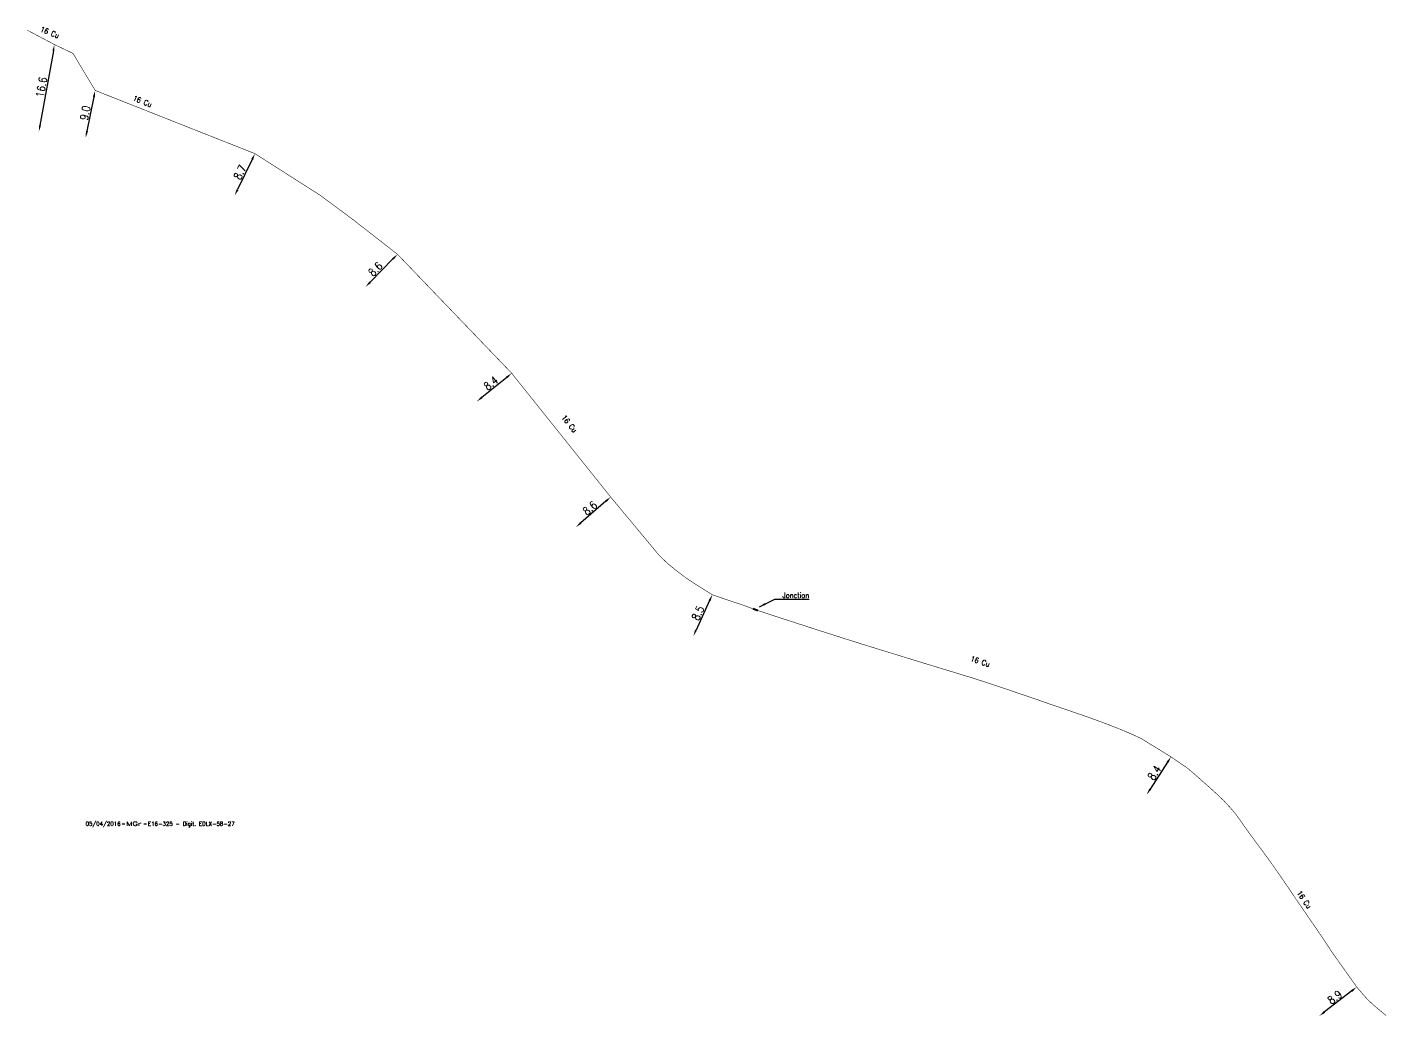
# Model space of a CAD drawing. Header units: millimetres. Extents: x 199000 to 200000, y 53010 to 53616.
# Drawn here: x 199000 to 199254.2, y 53224.7 to 53410.1 of the extents above; entities that cross this region are included whole.
import ezdxf
from ezdxf.enums import TextEntityAlignment as Align

# ---------------------------------------------------------------- set-up
doc = ezdxf.new("R2010")
doc.units = ezdxf.units.MM
doc.layers.get('0').update_dxf_attribs({"linetype": 'CONTINUOUS'})
doc.layers.get('DEFPOINTS').update_dxf_attribs({"linetype": 'CONTINUOUS'})
doc.layers.add('M_130', color=3, linetype='M_ST_15')
doc.layers.add('M_300', color=7, linetype='CONTINUOUS')
doc.layers.add('M_910', color=7, linetype='CONTINUOUS', plot=False)
doc.styles.get("Standard").update_dxf_attribs({"font": 'romans.shx', "width": 0.85})
doc.linetypes.add('M_ST_15', pattern='A,5,-0.3,["XX",Standard,S=1,R=0,X=0,Y=-0.5],-2.5', length=7.8)
doc.dimstyles.get("Standard").update_dxf_attribs({"dimtxt": 1.5, "dimasz": 1.2, "dimexe": 0.625, "dimexo": 0.625, "dimgap": 0.25, "dimtad": 1, "dimdec": 1, "dimzin": 0, "dimdsep": 46, "dimtxsty": 'Standard', "dimcen": -0.5, "dimadec": 0, "dimazin": 0, "dimtfac": 1, "dimtdec": 1, "dimtmove": 0, "dimatfit": 3, "dimfxl": 0, "dimtolj": 1, "dimtzin": 0, "dimarcsym": 0})

# ---------------------------------------------------------------- blocks, each defined once
blk = doc.blocks.new('*D1')
at = {"layer": 'DEFPOINTS', "color": 0, "linetype": 'Continuous', "transparency": 16777216}
for p in [(199012.7, 53398.24), (199010.92, 53389.42), (199010.92, 53389.42)]:
    blk.add_point(p, dxfattribs=at)
at = {"layer": 'M_130', "color": 0, "linetype": 'Continuous', "lineweight": -2, "transparency": 16777216}
for p, q in [((199012.46, 53397.06), (199011.16, 53390.59)), ((199013.31, 53398.12), (199013.31, 53398.12)), ((199011.54, 53389.29), (199011.54, 53389.29))]:
    blk.add_line(p, q, dxfattribs=at)
at = {"layer": 'M_130', "color": 0, "linetype": 'Continuous', "transparency": 16777216}
for points in [[(199012.27, 53397.1), (199012.66, 53397.02), (199012.7, 53398.24)], [(199010.96, 53390.63), (199011.36, 53390.55), (199010.92, 53389.42)]]:
    blk.add_solid(points, dxfattribs=at)
at = {"layer": 'M_130', "color": 0, "linetype": 'Continuous', "transparency": 16777216, "insert": (199010.83, 53394.03), "char_height": 1.5, "attachment_point": 5, "rotation": 78.6222}
blk.add_mtext('\\A1;9.0', dxfattribs=at)
blk = doc.blocks.new('*D2')
at = {"layer": 'DEFPOINTS', "color": 0, "linetype": 'Continuous', "transparency": 16777216}
for p in [(199005.08, 53406.84), (199002.14, 53390.5), (199002.14, 53390.5)]:
    blk.add_point(p, dxfattribs=at)
at = {"layer": 'M_130', "color": 0, "linetype": 'Continuous', "lineweight": -2, "transparency": 16777216}
blk.add_line((199004.87, 53405.66), (199002.35, 53391.68), dxfattribs=at)
at = {"layer": 'M_130', "color": 0, "linetype": 'Continuous', "transparency": 16777216}
for points in [[(199004.67, 53405.7), (199005.06, 53405.62), (199005.08, 53406.84)], [(199002.16, 53391.72), (199002.55, 53391.65), (199002.14, 53390.5)]]:
    blk.add_solid(points, dxfattribs=at)
at = {"layer": 'M_130', "color": 0, "linetype": 'Continuous', "transparency": 16777216, "insert": (199002.63, 53398.85), "char_height": 1.5, "attachment_point": 5, "rotation": 79.8058}
blk.add_mtext('\\A1;16.6', dxfattribs=at)
blk = doc.blocks.new('*D3')
at = {"layer": 'DEFPOINTS', "color": 0, "linetype": 'Continuous', "transparency": 16777216}
for p in [(199042.64, 53386.39), (199038.84, 53378.56), (199038.84, 53378.56)]:
    blk.add_point(p, dxfattribs=at)
at = {"layer": 'M_130', "color": 0, "linetype": 'Continuous', "lineweight": -2, "transparency": 16777216}
blk.add_line((199042.12, 53385.31), (199039.37, 53379.64), dxfattribs=at)
at = {"layer": 'M_130', "color": 0, "linetype": 'Continuous', "transparency": 16777216}
for points in [[(199041.94, 53385.4), (199042.3, 53385.22), (199042.64, 53386.39)], [(199039.19, 53379.73), (199039.55, 53379.55), (199038.84, 53378.56)]]:
    blk.add_solid(points, dxfattribs=at)
at = {"layer": 'M_130', "color": 0, "linetype": 'Continuous', "transparency": 16777216, "insert": (199039.84, 53382.91), "char_height": 1.5, "attachment_point": 5, "rotation": 64.1436}
blk.add_mtext('\\A1;8.7', dxfattribs=at)
blk = doc.blocks.new('*D4')
at = {"layer": 'DEFPOINTS', "color": 0, "linetype": 'Continuous', "transparency": 16777216}
for p in [(199069.34, 53367.52), (199063.36, 53361.42), (199063.36, 53361.42)]:
    blk.add_point(p, dxfattribs=at)
at = {"layer": 'M_130', "color": 0, "linetype": 'Continuous', "lineweight": -2, "transparency": 16777216}
blk.add_line((199068.5, 53366.67), (199064.2, 53362.27), dxfattribs=at)
at = {"layer": 'M_130', "color": 0, "linetype": 'Continuous', "transparency": 16777216}
for points in [[(199068.36, 53366.81), (199068.65, 53366.53), (199069.34, 53367.52)], [(199064.06, 53362.41), (199064.34, 53362.13), (199063.36, 53361.42)]]:
    blk.add_solid(points, dxfattribs=at)
at = {"layer": 'M_130', "color": 0, "linetype": 'Continuous', "transparency": 16777216, "insert": (199065.21, 53364.74), "char_height": 1.5, "attachment_point": 5, "rotation": 45.5871}
blk.add_mtext('\\A1;8.6', dxfattribs=at)
blk = doc.blocks.new('*D5')
at = {"layer": 'DEFPOINTS', "color": 0, "linetype": 'Continuous', "transparency": 16777216}
for p in [(199090.75, 53345.21), (199084.21, 53339.93), (199084.21, 53339.93)]:
    blk.add_point(p, dxfattribs=at)
at = {"layer": 'M_130', "color": 0, "linetype": 'Continuous', "lineweight": -2, "transparency": 16777216}
blk.add_line((199089.82, 53344.45), (199085.15, 53340.68), dxfattribs=at)
at = {"layer": 'M_130', "color": 0, "linetype": 'Continuous', "transparency": 16777216}
for points in [[(199089.69, 53344.61), (199089.94, 53344.3), (199090.75, 53345.21)], [(199085.02, 53340.84), (199085.27, 53340.53), (199084.21, 53339.93)]]:
    blk.add_solid(points, dxfattribs=at)
at = {"layer": 'M_130', "color": 0, "linetype": 'Continuous', "transparency": 16777216, "insert": (199086.85, 53343.35), "char_height": 1.5, "attachment_point": 5, "rotation": 38.9097}
blk.add_mtext('\\A1;8.4', dxfattribs=at)
blk = doc.blocks.new('*D6')
at = {"layer": 'DEFPOINTS', "color": 0, "linetype": 'Continuous', "transparency": 16777216}
for p in [(199109.29, 53322.01), (199102.79, 53316.38), (199102.79, 53316.38)]:
    blk.add_point(p, dxfattribs=at)
at = {"layer": 'M_130', "color": 0, "linetype": 'Continuous', "lineweight": -2, "transparency": 16777216}
blk.add_line((199108.38, 53321.22), (199103.7, 53317.17), dxfattribs=at)
at = {"layer": 'M_130', "color": 0, "linetype": 'Continuous', "transparency": 16777216}
for points in [[(199108.25, 53321.38), (199108.51, 53321.07), (199109.29, 53322.01)], [(199103.56, 53317.32), (199103.83, 53317.02), (199102.79, 53316.38)]]:
    blk.add_solid(points, dxfattribs=at)
at = {"layer": 'M_130', "color": 0, "linetype": 'Continuous', "transparency": 16777216, "insert": (199105.39, 53319.95), "char_height": 1.5, "attachment_point": 5, "rotation": 40.8774}
blk.add_mtext('\\A1;8.6', dxfattribs=at)
blk = doc.blocks.new('*D7')
at = {"layer": 'DEFPOINTS', "color": 0, "linetype": 'Continuous', "transparency": 16777216}
for p in [(199128.33, 53303.69), (199124.78, 53295.97), (199124.78, 53295.97)]:
    blk.add_point(p, dxfattribs=at)
at = {"layer": 'M_130', "color": 0, "linetype": 'Continuous', "lineweight": -2, "transparency": 16777216}
blk.add_line((199127.83, 53302.6), (199125.28, 53297.06), dxfattribs=at)
at = {"layer": 'M_130', "color": 0, "linetype": 'Continuous', "transparency": 16777216}
for points in [[(199127.65, 53302.69), (199128.01, 53302.52), (199128.33, 53303.69)], [(199125.1, 53297.14), (199125.46, 53296.98), (199124.78, 53295.97)]]:
    blk.add_solid(points, dxfattribs=at)
at = {"layer": 'M_130', "color": 0, "linetype": 'Continuous', "transparency": 16777216, "insert": (199125.64, 53300.25), "char_height": 1.5, "attachment_point": 5, "rotation": 65.2928}
blk.add_mtext('\\A1;8.5', dxfattribs=at)
blk = doc.blocks.new('*D8')
at = {"layer": 'DEFPOINTS', "color": 0, "linetype": 'Continuous', "transparency": 16777216}
for p in [(199214.27, 53273.3), (199209.72, 53266.24), (199209.72, 53266.24)]:
    blk.add_point(p, dxfattribs=at)
at = {"layer": 'M_130', "color": 0, "linetype": 'Continuous', "lineweight": -2, "transparency": 16777216}
blk.add_line((199213.62, 53272.29), (199210.37, 53267.25), dxfattribs=at)
at = {"layer": 'M_130', "color": 0, "linetype": 'Continuous', "transparency": 16777216}
for points in [[(199213.46, 53272.4), (199213.79, 53272.18), (199214.27, 53273.3)], [(199210.21, 53267.36), (199210.54, 53267.14), (199209.72, 53266.24)]]:
    blk.add_solid(points, dxfattribs=at)
at = {"layer": 'M_130', "color": 0, "linetype": 'Continuous', "transparency": 16777216, "insert": (199211.16, 53270.31), "char_height": 1.5, "attachment_point": 5, "rotation": 57.1931}
blk.add_mtext('\\A1;8.4', dxfattribs=at)
blk = doc.blocks.new('*D9')
at = {"layer": 'DEFPOINTS', "color": 0, "linetype": 'Continuous', "transparency": 16777216}
for p in [(199249.08, 53230.15), (199242.08, 53224.74), (199242.08, 53224.74)]:
    blk.add_point(p, dxfattribs=at)
at = {"layer": 'M_130', "color": 0, "linetype": 'Continuous', "lineweight": -2, "transparency": 16777216}
blk.add_line((199248.13, 53229.42), (199243.03, 53225.48), dxfattribs=at)
at = {"layer": 'M_130', "color": 0, "linetype": 'Continuous', "transparency": 16777216}
for points in [[(199248.01, 53229.58), (199248.25, 53229.26), (199249.08, 53230.15)], [(199242.9, 53225.64), (199243.15, 53225.32), (199242.08, 53224.74)]]:
    blk.add_solid(points, dxfattribs=at)
at = {"layer": 'M_130', "color": 0, "linetype": 'Continuous', "transparency": 16777216, "insert": (199244.97, 53228.24), "char_height": 1.5, "attachment_point": 5, "rotation": 37.6715}
blk.add_mtext('\\A1;8.9', dxfattribs=at)
blk = doc.blocks.new('M_300_03')
at = {"color": 0, "linetype": 'Continuous'}
blk.add_solid([(-0.5, 0.19), (-0.5, -0.19), (0.5, 0.19), (0.5, -0.19)], dxfattribs=at)
at = {"color": 0, "linetype": 'Continuous', "width": 0.75, "flags": 3}
for tag, p in [('DEF_LEG', (0, -5)), ('DEF_COUP', (0.05, -6.97)), ('DEF_TYPE', (0, -9))]:
    blk.add_attdef(tag, text='', height=1.2, dxfattribs=at).set_placement(p, align=Align.MIDDLE)
blk = doc.blocks.new('GIS_MODF')
at = {"color": 0, "linetype": 'Continuous', "flags": 128}
for points in [[(-2.26, -0.01), (-1.76, -0.01)], [(1.76, -0.01), (2.26, -0.01)]]:
    blk.add_lwpolyline(points, dxfattribs=at)
at = {"color": 0, "linetype": 'Continuous'}
blk.add_attdef('DATE', text='', height=0.75, dxfattribs=at).set_placement((-2.58, -0.39), align=Align.RIGHT)
at = {"color": 0, "linetype": 'Continuous', "width": 3.590909}
blk.add_attdef('USER', text='', height=0.75, dxfattribs=at).set_placement((-1.52, -0.39), (1.31, -0.39), align=Align.FIT)
at = {"color": 0, "linetype": 'Continuous'}
blk.add_attdef('DESC', (2.53, -0.39), '', height=0.75, dxfattribs=at)

msp = doc.modelspace()

# ---------------------------------------------------------------- linework, layer by layer
at = {"layer": 'M_130', "const_width": 0.1}
msp.add_lwpolyline([(199254.59, 53224.81), (199253.52, 53225.67), (199252.49, 53226.54), (199251.49, 53227.46), (199250.83, 53228.13), (199250.19, 53228.84), (199249.08, 53230.15), (199249.08, 53230.15), (199249.08, 53230.15), (199249.08, 53230.15), (199249.08, 53230.15), (199249.08, 53230.15), (199249.08, 53230.15), (199244.35, 53236.82), (199244.35, 53236.82), (199244.35, 53236.82), (199244.35, 53236.82), (199244.35, 53236.82), (199244.01, 53237.36), (199243.66, 53237.9), (199242.58, 53239.51), (199241.5, 53241.09), (199240.41, 53242.67), (199239.33, 53244.25), (199237.81, 53246.47), (199236.31, 53248.7), (199234.78, 53250.93), (199233.23, 53253.15), (199232.21, 53254.57), (199231.17, 53255.99), (199230.12, 53257.39), (199229.09, 53258.79), (199228.23, 53259.99), (199227.37, 53261.23), (199226.46, 53262.48), (199225.46, 53263.69), (199224.1, 53265.15), (199222.67, 53266.51), (199221.22, 53267.82), (199219.78, 53269.1), (199218.59, 53270.14), (199217.38, 53271.17), (199214.27, 53273.3), (199214.27, 53273.3), (199214.27, 53273.3), (199214.27, 53273.3), (199208.67, 53276.75), (199208.67, 53276.75), (199208.67, 53276.75), (199207.19, 53277.44), (199205.7, 53278.08), (199204.2, 53278.7), (199200.98, 53279.94), (199197.73, 53281.1), (199194.49, 53282.21), (199191.25, 53283.32), (199187.79, 53284.52), (199184.32, 53285.7), (199180.84, 53286.87), (199177.35, 53288.01), (199177.35, 53288.01), (199177.35, 53288.01), (199177.35, 53288.01), (199177.35, 53288.01), (199168.11, 53290.83), (199157.87, 53293.98), (199157.87, 53293.98), (199157.87, 53293.98), (199157.87, 53293.98), (199153.15, 53295.46), (199148.44, 53296.97), (199143.74, 53298.49), (199141.29, 53299.29), (199138.84, 53300.08), (199136.42, 53300.9), (199134.01, 53301.77), (199134.01, 53301.77), (199128.33, 53303.69), (199128.33, 53303.69), (199128.33, 53303.69), (199124.76, 53305.94), (199123.07, 53307.09), (199121.43, 53308.34), (199119.86, 53309.65), (199118.47, 53310.97), (199118.47, 53310.97), (199118.47, 53310.97), (199118.47, 53310.97), (199109.29, 53322.01), (199109.29, 53322.01), (199090.75, 53345.21), (199069.37, 53367.5, 0.036034), (199069.31, 53367.55), (199060.92, 53374.09), (199054.89, 53378.57), (199053.43, 53379.5), (199042.68, 53386.36, 0.047759), (199042.59, 53386.41), (199012.86, 53398.18, -0.165037), (199012.61, 53398.39), (199008.62, 53405.06, 0.147234), (199008.4, 53405.25), (199005.08, 53406.84), (199000, 53409.53)], format="xyb", dxfattribs=at)

# ---------------------------------------------------------------- block references
at = {"layer": 'M_300', "rotation": 338.9128187955985}
msp.add_blockref('M_300_03', (199136.42, 53300.9), dxfattribs=at)
at = {"layer": 'M_910'}
ref = msp.add_blockref('GIS_MODF', (199020.04, 53260.78), dxfattribs=at)
ref.add_attrib('DATE', '05/04/2016', dxfattribs={"layer": '0', "color": 0, "linetype": 'Continuous', "height": 0.75}).set_placement((199017.46, 53260.39), align=Align.RIGHT)
ref.add_attrib('USER', 'MGr', dxfattribs={"layer": '0', "color": 0, "linetype": 'Continuous', "height": 0.75, "width": 1.385965}).set_placement((199018.52, 53260.39), (199021.34, 53260.39), align=Align.FIT)
ref.add_attrib('DESC', 'E16-325 - Digit. EDLX-58-27 ', (199022.57, 53260.39), dxfattribs={"layer": '0', "color": 0, "linetype": 'Continuous', "height": 0.75})

# ---------------------------------------------------------------- texts
at = {"layer": 'M_130', "width": 0.85}
for rotation, p in [(338.403, (199002.3, 53409.33)), (338.403, (199019.65, 53396.42)), (308.634, (199100, 53336.89)), (341.587, (199176.63, 53291.29)), (304.2678, (199237.78, 53247.79))]:
    msp.add_text('16 Cu', height=1, rotation=rotation, dxfattribs=at).set_placement(p)
at = {"layer": 'M_300', "linetype": 'Continuous', "insert": (199141.48, 53303.59), "char_height": 1, "attachment_point": 4}
msp.add_mtext('Jonction', dxfattribs=at)

# ---------------------------------------------------------------- dimensions: what is measured, and where the dimension line sits
at = {"layer": 'M_130', "linetype": 'Continuous'}
for base, p1, p2, angle, picture, middle in [((199002.14, 53390.5), (199005.08, 53406.84), (199002.14, 53390.5), 79.8058, '*D2', (199003.61, 53398.67)), ((199010.92, 53389.42), (199012.7, 53398.24), (199010.92, 53389.42), 78.6222, '*D1', (199011.81, 53393.83)), ((199038.84, 53378.56), (199042.64, 53386.39), (199038.84, 53378.56), 64.1436, '*D3', (199040.74, 53382.47)), ((199063.3593, 53361.4168), (199069.3428, 53367.5242), (199063.3593, 53361.4168), 45.5871, '*D4', (199065.9283, 53364.039)), ((199084.21, 53339.93), (199090.75, 53345.21), (199084.21, 53339.93), 38.9097, '*D5', (199087.48, 53342.57)), ((199102.79, 53316.38), (199109.29, 53322.01), (199102.79, 53316.38), 40.8774, '*D6', (199106.04, 53319.2)), ((199124.78, 53295.97), (199128.33, 53303.69), (199124.78, 53295.97), 65.2928, '*D7', (199126.55, 53299.83)), ((199209.72, 53266.24), (199214.27, 53273.3), (199209.72, 53266.24), 57.1931, '*D8', (199212, 53269.77)), ((199242.075255, 53224.7436506), (199249.0802721, 53230.1521842), (199242.075255, 53224.7436506), 37.6715248, '*D9', (199245.5777636, 53227.4479174))]:
    dim = msp.add_linear_dim(base=base, p1=p1, p2=p2, angle=angle, dimstyle='Standard', override={"dimatfit": 0}, dxfattribs=at)
    dim.commit()
    dim.dimension.update_dxf_attribs({"geometry": picture, "text_midpoint": middle, "dimtype": 160})

# ---------------------------------------------------------------- leaders
at = {"layer": 'M_300', "linetype": 'Continuous', "annotation_type": 0, "has_hookline": 1, "hookline_direction": 0, "text_width": 5.02}
msp.add_leader([(199137.16, 53301.44), (199140.03, 53302.84), (199141.23, 53302.84)], dimstyle='Standard', dxfattribs=at)

doc.saveas('drawing.dxf')
